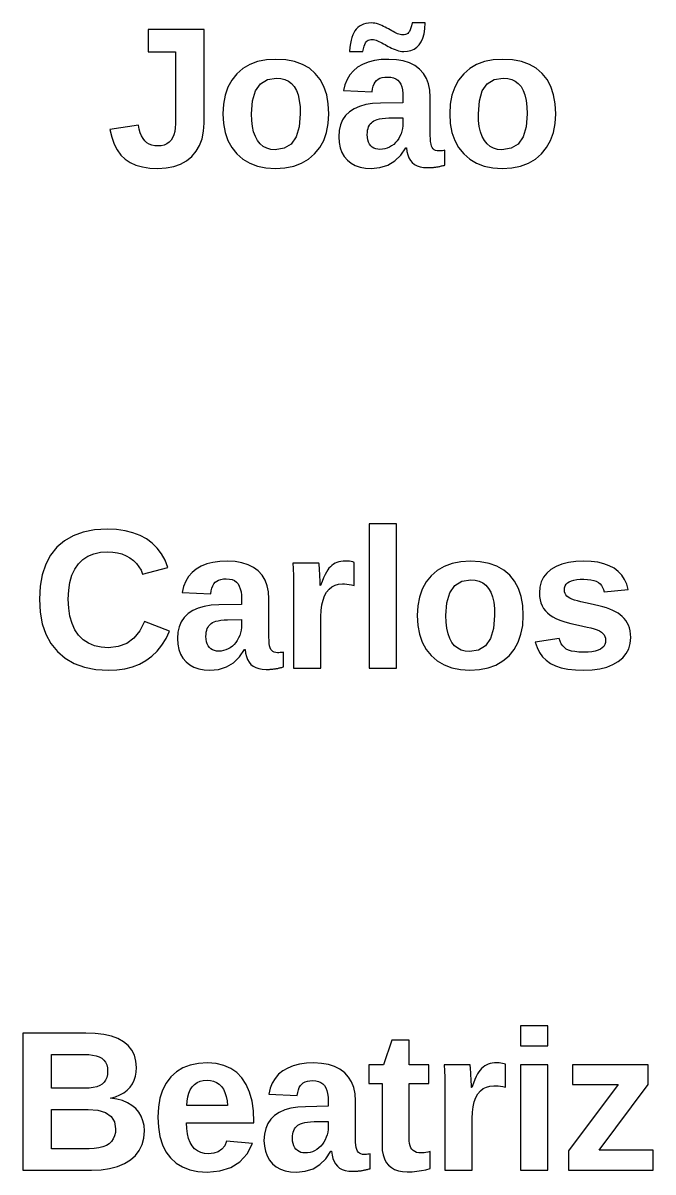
# Model space of a CAD drawing. Header units: metres. Extents: x 18 to 290, y 36 to 187.
# Drawn here: x 99.7 to 134.8, y 122.6 to 186.7 of the extents above; entities that cross this region are included whole.
import ezdxf

# ---------------------------------------------------------------- set-up
doc = ezdxf.new("R2010")
doc.units = ezdxf.units.M

msp = doc.modelspace()

# ---------------------------------------------------------------- linework, layer by layer
for p, q in [((118.663, 186.62), (118.544, 186.569)), ((118.796, 186.656), (118.663, 186.62)), ((118.941, 186.678), (118.796, 186.656)), ((119.099, 186.685), (118.941, 186.678)), ((119.197, 186.681), (119.099, 186.685)), ((119.295, 186.669), (119.197, 186.681)), ((119.392, 186.648), (119.295, 186.669)), ((119.49, 186.619), (119.392, 186.648)), ((119.588, 186.582), (119.49, 186.619)), ((119.685, 186.54), (119.588, 186.582)), ((121.378, 186.685), (121.346, 186.535)), ((122.11, 186.685), (121.378, 186.685)), ((122.084, 186.364), (122.11, 186.685)), ((109.757, 186.322), (106.638, 186.322)), ((106.638, 186.322), (106.638, 185.069)), ((109.757, 181.098), (109.757, 186.322)), ((118.055, 186.015), (118.006, 185.88)), ((118.113, 186.133), (118.055, 186.015)), ((118.18, 186.241), (118.113, 186.133)), ((118.257, 186.338), (118.18, 186.241)), ((118.342, 186.426), (118.257, 186.338)), ((118.438, 186.504), (118.342, 186.426)), ((118.544, 186.569), (118.438, 186.504)), ((119.78, 186.496), (119.685, 186.54)), ((119.875, 186.45), (119.78, 186.496)), ((119.968, 186.402), (119.875, 186.45)), ((120.06, 186.352), (119.968, 186.402)), ((120.15, 186.302), (120.06, 186.352)), ((120.237, 186.254), (120.15, 186.302)), ((120.322, 186.207), (120.237, 186.254)), ((120.405, 186.163), (120.322, 186.207)), ((120.486, 186.121), (120.405, 186.163)), ((120.563, 186.084), (120.486, 186.121)), ((120.637, 186.055), (120.563, 186.084)), ((120.709, 186.034), (120.637, 186.055)), ((120.776, 186.022), (120.709, 186.034)), ((120.841, 186.018), (120.776, 186.022)), ((120.924, 186.023), (120.841, 186.018)), ((120.999, 186.039), (120.924, 186.023)), ((121.067, 186.066), (120.999, 186.039)), ((121.127, 186.103), (121.067, 186.066)), ((121.18, 186.151), (121.127, 186.103)), ((121.227, 186.215), (121.18, 186.151)), ((121.27, 186.3), (121.227, 186.215)), ((121.31, 186.407), (121.27, 186.3)), ((121.346, 186.535), (121.31, 186.407)), ((121.968, 185.837), (122.037, 186.081)), ((122.037, 186.081), (122.084, 186.364)), ((117.9, 185.329), (117.879, 185.096)), ((117.928, 185.537), (117.9, 185.329)), ((117.963, 185.721), (117.928, 185.537)), ((118.006, 185.88), (117.963, 185.721)), ((118.654, 185.251), (118.689, 185.383)), ((118.689, 185.383), (118.728, 185.492)), ((118.728, 185.492), (118.77, 185.577)), ((118.77, 185.577), (118.815, 185.638)), ((118.815, 185.638), (118.866, 185.683)), ((118.866, 185.683), (118.925, 185.718)), ((118.925, 185.718), (118.993, 185.743)), ((118.993, 185.743), (119.069, 185.758)), ((119.069, 185.758), (119.154, 185.763)), ((119.154, 185.763), (119.22, 185.759)), ((119.22, 185.759), (119.29, 185.747)), ((119.29, 185.747), (119.364, 185.726)), ((119.364, 185.726), (119.44, 185.697)), ((119.44, 185.697), (119.52, 185.66)), ((119.52, 185.66), (119.602, 185.618)), ((119.602, 185.618), (119.687, 185.574)), ((119.687, 185.574), (119.773, 185.527)), ((119.773, 185.527), (119.861, 185.479)), ((119.861, 185.479), (119.951, 185.429)), ((119.951, 185.429), (120.043, 185.379)), ((120.043, 185.379), (120.136, 185.331)), ((120.136, 185.331), (120.229, 185.285)), ((121.48, 185.229), (121.633, 185.332)), ((121.633, 185.332), (121.766, 185.465)), ((121.766, 185.465), (121.878, 185.632)), ((121.878, 185.632), (121.968, 185.837)), ((106.638, 185.069), (108.162, 185.069)), ((108.162, 185.069), (108.162, 181.06)), ((113.773, 184.656), (113.236, 184.624)), ((114.321, 184.625), (113.773, 184.656)), ((117.879, 185.096), (118.622, 185.096)), ((118.622, 185.096), (118.654, 185.251)), ((120.07, 184.656), (119.649, 184.639)), ((120.495, 184.634), (120.07, 184.656)), ((120.229, 185.285), (120.324, 185.241)), ((120.324, 185.241), (120.42, 185.199)), ((120.42, 185.199), (120.517, 185.162)), ((120.517, 185.162), (120.613, 185.133)), ((120.613, 185.133), (120.709, 185.112)), ((120.709, 185.112), (120.805, 185.1)), ((120.805, 185.1), (120.901, 185.096)), ((120.901, 185.096), (121.114, 185.111)), ((121.114, 185.111), (121.307, 185.155)), ((121.307, 185.155), (121.48, 185.229)), ((126.436, 184.656), (125.899, 184.624)), ((126.984, 184.625), (126.436, 184.656)), ((111.925, 184.137), (111.587, 183.845)), ((112.312, 184.364), (111.925, 184.137)), ((112.749, 184.527), (112.312, 184.364)), ((113.236, 184.624), (112.749, 184.527)), ((114.815, 184.531), (114.321, 184.625)), ((115.253, 184.374), (114.815, 184.531)), ((115.638, 184.155), (115.253, 184.374)), ((115.968, 183.872), (115.638, 184.155)), ((118.096, 184.021), (117.9, 183.794)), ((118.332, 184.214), (118.096, 184.021)), ((118.605, 184.373), (118.332, 184.214)), ((118.916, 184.497), (118.605, 184.373)), ((119.264, 184.586), (118.916, 184.497)), ((119.649, 184.639), (119.264, 184.586)), ((120.879, 184.569), (120.495, 184.634)), ((121.221, 184.459), (120.879, 184.569)), ((121.524, 184.306), (121.221, 184.459)), ((121.785, 184.108), (121.524, 184.306)), ((122.002, 183.871), (121.785, 184.108)), ((124.587, 184.137), (124.25, 183.845)), ((124.975, 184.364), (124.587, 184.137)), ((125.412, 184.527), (124.975, 184.364)), ((125.899, 184.624), (125.412, 184.527)), ((127.477, 184.531), (126.984, 184.625)), ((127.916, 184.374), (127.477, 184.531)), ((128.301, 184.155), (127.916, 184.374)), ((128.63, 183.872), (128.301, 184.155)), ((111.306, 183.497), (111.087, 183.1)), ((111.587, 183.845), (111.306, 183.497)), ((112.906, 183.291), (113.295, 183.53)), ((113.295, 183.53), (113.795, 183.609)), ((113.795, 183.609), (114.043, 183.59)), ((114.043, 183.59), (114.266, 183.534)), ((114.266, 183.534), (114.465, 183.439)), ((114.465, 183.439), (114.639, 183.307)), ((116.24, 183.531), (115.968, 183.872)), ((116.452, 183.135), (116.24, 183.531)), ((117.744, 183.534), (117.626, 183.241)), ((117.9, 183.794), (117.744, 183.534)), ((119.25, 183.282), (119.311, 183.389)), ((119.311, 183.389), (119.384, 183.476)), ((119.384, 183.476), (119.472, 183.546)), ((119.472, 183.546), (119.579, 183.6)), ((119.579, 183.6), (119.703, 183.638)), ((119.703, 183.638), (119.845, 183.661)), ((119.845, 183.661), (120.005, 183.669)), ((120.005, 183.669), (120.178, 183.658)), ((120.178, 183.658), (120.329, 183.624)), ((120.329, 183.624), (120.46, 183.568)), ((120.46, 183.568), (120.571, 183.49)), ((120.571, 183.49), (120.662, 183.39)), ((120.662, 183.39), (120.734, 183.266)), ((122.17, 183.596), (122.002, 183.871)), ((122.291, 183.285), (122.17, 183.596)), ((123.969, 183.497), (123.75, 183.1)), ((124.25, 183.845), (123.969, 183.497)), ((125.569, 183.291), (125.958, 183.53)), ((125.958, 183.53), (126.458, 183.609)), ((126.458, 183.609), (126.706, 183.59)), ((126.706, 183.59), (126.929, 183.534)), ((126.929, 183.534), (127.128, 183.439)), ((127.128, 183.439), (127.301, 183.307)), ((128.903, 183.531), (128.63, 183.872)), ((129.115, 183.135), (128.903, 183.531)), ((111.087, 183.1), (110.931, 182.654)), ((112.462, 182.335), (112.629, 182.893)), ((112.629, 182.893), (112.906, 183.291)), ((114.639, 183.307), (114.788, 183.137)), ((114.788, 183.137), (114.911, 182.926)), ((114.911, 182.926), (115.007, 182.668)), ((116.604, 182.685), (116.452, 183.135)), ((117.626, 183.241), (117.548, 182.915)), ((117.548, 182.915), (119.137, 182.839)), ((119.137, 182.839), (119.163, 183.007)), ((119.163, 183.007), (119.2, 183.154)), ((119.2, 183.154), (119.25, 183.282)), ((120.734, 183.266), (120.79, 183.119)), ((120.79, 183.119), (120.83, 182.948)), ((120.83, 182.948), (120.855, 182.753)), ((120.855, 182.753), (120.863, 182.535)), ((122.363, 182.937), (122.291, 183.285)), ((122.387, 182.551), (122.363, 182.937)), ((123.75, 183.1), (123.594, 182.654)), ((125.125, 182.335), (125.291, 182.893)), ((125.291, 182.893), (125.569, 183.291)), ((127.301, 183.307), (127.451, 183.137)), ((127.451, 183.137), (127.574, 182.926)), ((127.574, 182.926), (127.669, 182.668)), ((129.266, 182.685), (129.115, 183.135)), ((110.837, 182.16), (110.806, 181.618)), ((110.931, 182.654), (110.837, 182.16)), ((112.406, 181.618), (112.462, 182.335)), ((115.007, 182.668), (115.075, 182.364)), ((115.075, 182.364), (115.116, 182.014)), ((116.694, 182.179), (116.604, 182.685)), ((116.725, 181.618), (116.694, 182.179)), ((118.781, 182.132), (118.437, 182.034)), ((119.169, 182.192), (118.781, 182.132)), ((119.599, 182.215), (119.169, 182.192)), ((120.863, 182.237), (119.599, 182.215)), ((120.863, 182.535), (120.863, 182.237)), ((122.387, 180.414), (122.387, 182.551)), ((123.5, 182.16), (123.469, 181.618)), ((123.594, 182.654), (123.5, 182.16)), ((125.069, 181.618), (125.125, 182.335)), ((127.669, 182.668), (127.738, 182.364)), ((127.738, 182.364), (127.779, 182.014)), ((129.357, 182.179), (129.266, 182.685)), ((129.387, 181.618), (129.357, 182.179)), ((110.806, 181.618), (110.837, 181.074)), ((112.42, 181.244), (112.406, 181.618)), ((115.13, 181.618), (115.074, 180.896)), ((115.116, 182.014), (115.13, 181.618)), ((116.693, 181.072), (116.725, 181.618)), ((117.662, 181.518), (117.496, 181.275)), ((117.876, 181.727), (117.662, 181.518)), ((118.135, 181.899), (117.876, 181.727)), ((118.437, 182.034), (118.135, 181.899)), ((123.469, 181.618), (123.5, 181.074)), ((125.083, 181.244), (125.069, 181.618)), ((127.792, 181.618), (127.736, 180.896)), ((127.779, 182.014), (127.792, 181.618)), ((129.356, 181.072), (129.387, 181.618)), ((106.095, 180.984), (104.506, 180.75)), ((106.141, 180.759), (106.095, 180.984)), ((108.152, 180.832), (108.122, 180.626)), ((108.162, 181.06), (108.152, 180.832)), ((109.73, 180.641), (109.757, 181.098)), ((110.837, 181.074), (110.931, 180.578)), ((112.461, 180.908), (112.42, 181.244)), ((112.528, 180.609), (112.461, 180.908)), ((115.074, 180.896), (114.905, 180.334)), ((116.598, 180.575), (116.693, 181.072)), ((117.377, 180.998), (117.306, 180.685)), ((117.496, 181.275), (117.377, 180.998)), ((118.914, 180.801), (118.946, 180.895)), ((118.946, 180.895), (118.988, 180.978)), ((118.988, 180.978), (119.039, 181.052)), ((119.039, 181.052), (119.098, 181.118)), ((119.098, 181.118), (119.166, 181.176)), ((119.166, 181.176), (119.243, 181.226)), ((119.243, 181.226), (119.327, 181.268)), ((119.327, 181.268), (119.429, 181.303)), ((119.429, 181.303), (119.555, 181.333)), ((119.555, 181.333), (119.705, 181.356)), ((119.705, 181.356), (119.881, 181.373)), ((119.881, 181.373), (120.081, 181.385)), ((120.081, 181.385), (120.863, 181.396)), ((120.856, 180.945), (120.836, 180.796)), ((120.863, 181.098), (120.856, 180.945)), ((120.863, 181.396), (120.863, 181.098)), ((123.5, 181.074), (123.594, 180.578)), ((125.123, 180.908), (125.083, 181.244)), ((125.191, 180.609), (125.123, 180.908)), ((127.736, 180.896), (127.568, 180.334)), ((129.261, 180.575), (129.356, 181.072)), ((104.506, 180.75), (104.607, 180.316)), ((104.607, 180.316), (104.743, 179.932)), ((106.2, 180.56), (106.141, 180.759)), ((106.273, 180.384), (106.2, 180.56)), ((106.359, 180.234), (106.273, 180.384)), ((106.459, 180.107), (106.359, 180.234)), ((108.004, 180.282), (107.915, 180.143)), ((108.073, 180.443), (108.004, 180.282)), ((108.122, 180.626), (108.073, 180.443)), ((109.513, 179.855), (109.648, 180.227)), ((109.648, 180.227), (109.73, 180.641)), ((110.931, 180.578), (111.087, 180.131)), ((112.623, 180.348), (112.528, 180.609)), ((112.745, 180.124), (112.623, 180.348)), ((114.905, 180.334), (114.624, 179.932)), ((116.439, 180.128), (116.598, 180.575)), ((117.306, 180.685), (117.282, 180.338)), ((117.282, 180.338), (117.301, 180.017)), ((118.872, 180.457), (118.876, 180.582)), ((118.879, 180.299), (118.872, 180.457)), ((118.876, 180.582), (118.89, 180.697)), ((118.902, 180.158), (118.879, 180.299)), ((118.89, 180.697), (118.914, 180.801)), ((120.622, 180.236), (120.539, 180.116)), ((120.694, 180.368), (120.622, 180.236)), ((120.755, 180.507), (120.694, 180.368)), ((120.802, 180.65), (120.755, 180.507)), ((120.836, 180.796), (120.802, 180.65)), ((122.391, 180.229), (122.387, 180.414)), ((122.405, 180.068), (122.391, 180.229)), ((123.594, 180.578), (123.75, 180.131)), ((125.286, 180.348), (125.191, 180.609)), ((125.408, 180.124), (125.286, 180.348)), ((127.568, 180.334), (127.287, 179.932)), ((129.102, 180.128), (129.261, 180.575)), ((104.743, 179.932), (104.913, 179.599)), ((104.913, 179.599), (105.117, 179.316)), ((106.573, 180.005), (106.459, 180.107)), ((106.703, 179.925), (106.573, 180.005)), ((106.85, 179.868), (106.703, 179.925)), ((107.012, 179.834), (106.85, 179.868)), ((107.191, 179.823), (107.012, 179.834)), ((107.373, 179.835), (107.191, 179.823)), ((107.536, 179.874), (107.373, 179.835)), ((107.681, 179.938), (107.536, 179.874)), ((107.807, 180.027), (107.681, 179.938)), ((107.915, 180.143), (107.807, 180.027)), ((109.079, 179.237), (109.323, 179.525)), ((109.323, 179.525), (109.513, 179.855)), ((111.087, 180.131), (111.306, 179.733)), ((111.306, 179.733), (111.587, 179.383)), ((112.893, 179.939), (112.745, 180.124)), ((113.065, 179.796), (112.893, 179.939)), ((113.261, 179.693), (113.065, 179.796)), ((113.481, 179.632), (113.261, 179.693)), ((113.725, 179.611), (113.481, 179.632)), ((114.23, 179.691), (113.725, 179.611)), ((114.624, 179.932), (114.23, 179.691)), ((115.933, 179.381), (116.218, 179.73)), ((116.218, 179.73), (116.439, 180.128)), ((117.301, 180.017), (117.358, 179.726)), ((117.358, 179.726), (117.454, 179.465)), ((118.941, 180.033), (118.902, 180.158)), ((118.995, 179.926), (118.941, 180.033)), ((119.064, 179.836), (118.995, 179.926)), ((119.146, 179.763), (119.064, 179.836)), ((119.239, 179.706), (119.146, 179.763)), ((119.341, 179.665), (119.239, 179.706)), ((119.454, 179.641), (119.341, 179.665)), ((119.577, 179.633), (119.454, 179.641)), ((119.718, 179.641), (119.577, 179.633)), ((119.853, 179.664), (119.718, 179.641)), ((119.984, 179.703), (119.853, 179.664)), ((120.11, 179.758), (119.984, 179.703)), ((120.231, 179.828), (120.11, 179.758)), ((120.344, 179.912), (120.231, 179.828)), ((120.447, 180.008), (120.344, 179.912)), ((120.539, 180.116), (120.447, 180.008)), ((120.738, 179.309), (121.02, 179.725)), ((121.02, 179.725), (121.052, 179.725)), ((121.052, 179.725), (121.083, 179.516)), ((122.427, 179.932), (122.405, 180.068)), ((122.458, 179.82), (122.427, 179.932)), ((122.498, 179.733), (122.458, 179.82)), ((122.549, 179.666), (122.498, 179.733)), ((122.611, 179.613), (122.549, 179.666)), ((122.685, 179.576), (122.611, 179.613)), ((122.772, 179.553), (122.685, 179.576)), ((122.87, 179.546), (122.772, 179.553)), ((122.939, 179.547), (122.87, 179.546)), ((123.007, 179.551), (122.939, 179.547)), ((123.074, 179.558), (123.007, 179.551)), ((123.141, 179.567), (123.074, 179.558)), ((123.206, 179.579), (123.141, 179.567)), ((123.206, 178.754), (123.206, 179.579)), ((123.75, 180.131), (123.969, 179.733)), ((123.969, 179.733), (124.25, 179.383)), ((125.556, 179.939), (125.408, 180.124)), ((125.727, 179.796), (125.556, 179.939)), ((125.923, 179.693), (125.727, 179.796)), ((126.143, 179.632), (125.923, 179.693)), ((126.387, 179.611), (126.143, 179.632)), ((126.893, 179.691), (126.387, 179.611)), ((127.287, 179.932), (126.893, 179.691)), ((128.595, 179.381), (128.88, 179.73)), ((128.88, 179.73), (129.102, 180.128)), ((105.117, 179.316), (105.355, 179.085)), ((105.355, 179.085), (105.632, 178.899)), ((105.632, 178.899), (105.953, 178.755)), ((108.45, 178.81), (108.786, 178.997)), ((108.786, 178.997), (109.079, 179.237)), ((111.587, 179.383), (111.923, 179.09)), ((111.923, 179.09), (112.307, 178.862)), ((115.202, 178.861), (115.591, 179.089)), ((115.591, 179.089), (115.933, 179.381)), ((117.454, 179.465), (117.588, 179.234)), ((117.588, 179.234), (117.759, 179.033)), ((117.759, 179.033), (117.965, 178.866)), ((120.017, 178.754), (120.404, 178.985)), ((120.404, 178.985), (120.738, 179.309)), ((121.083, 179.516), (121.131, 179.329)), ((121.131, 179.329), (121.197, 179.163)), ((121.197, 179.163), (121.28, 179.018)), ((121.28, 179.018), (121.381, 178.895)), ((121.381, 178.895), (121.502, 178.793)), ((124.25, 179.383), (124.586, 179.09)), ((124.586, 179.09), (124.969, 178.862)), ((127.864, 178.861), (128.254, 179.089)), ((128.254, 179.089), (128.595, 179.381)), ((105.953, 178.755), (106.318, 178.652)), ((106.318, 178.652), (106.727, 178.59)), ((106.727, 178.59), (107.18, 178.57)), ((107.18, 178.57), (107.647, 178.596)), ((107.647, 178.596), (108.07, 178.676)), ((108.07, 178.676), (108.45, 178.81)), ((112.307, 178.862), (112.737, 178.7)), ((112.737, 178.7), (113.216, 178.602)), ((113.216, 178.602), (113.741, 178.57)), ((113.741, 178.57), (114.276, 178.602)), ((114.276, 178.602), (114.763, 178.699)), ((114.763, 178.699), (115.202, 178.861)), ((117.965, 178.866), (118.201, 178.736)), ((118.201, 178.736), (118.467, 178.644)), ((118.467, 178.644), (118.763, 178.588)), ((118.763, 178.588), (119.089, 178.57)), ((119.089, 178.57), (119.579, 178.616)), ((119.579, 178.616), (120.017, 178.754)), ((121.502, 178.793), (121.648, 178.714)), ((121.648, 178.714), (121.818, 178.658)), ((121.818, 178.658), (122.012, 178.624)), ((122.012, 178.624), (122.23, 178.613)), ((122.23, 178.613), (122.293, 178.613)), ((122.293, 178.613), (122.353, 178.615)), ((122.353, 178.615), (122.41, 178.617)), ((122.41, 178.617), (122.464, 178.62)), ((122.464, 178.62), (122.514, 178.624)), ((122.514, 178.624), (122.563, 178.628)), ((122.563, 178.628), (122.61, 178.633)), ((122.61, 178.633), (122.656, 178.639)), ((122.656, 178.639), (122.701, 178.645)), ((122.701, 178.645), (122.745, 178.651)), ((122.745, 178.651), (122.788, 178.658)), ((122.788, 178.658), (122.832, 178.666)), ((122.832, 178.666), (122.875, 178.674)), ((122.875, 178.674), (122.919, 178.684)), ((122.919, 178.684), (122.962, 178.694)), ((122.962, 178.694), (123.007, 178.705)), ((123.007, 178.705), (123.053, 178.717)), ((123.053, 178.717), (123.102, 178.729)), ((123.102, 178.729), (123.153, 178.741)), ((123.153, 178.741), (123.206, 178.754)), ((124.969, 178.862), (125.4, 178.7)), ((125.4, 178.7), (125.878, 178.602)), ((125.878, 178.602), (126.404, 178.57)), ((126.404, 178.57), (126.939, 178.602)), ((126.939, 178.602), (127.426, 178.699)), ((127.426, 178.699), (127.864, 178.861)), ((103.654, 158.395), (103.021, 158.274)), ((104.357, 158.436), (103.654, 158.395)), ((104.875, 158.414), (104.357, 158.436)), ((105.354, 158.349), (104.875, 158.414)), ((120.508, 158.729), (118.984, 158.729)), ((118.984, 158.729), (118.984, 150.678)), ((120.508, 150.678), (120.508, 158.729)), ((101.965, 157.79), (101.541, 157.427)), ((102.458, 158.072), (101.965, 157.79)), ((103.021, 158.274), (102.458, 158.072)), ((105.792, 158.241), (105.354, 158.349)), ((106.19, 158.09), (105.792, 158.241)), ((106.549, 157.896), (106.19, 158.09)), ((106.867, 157.66), (106.549, 157.896)), ((101.541, 157.427), (101.192, 156.988)), ((103.605, 157.069), (103.977, 157.15)), ((103.977, 157.15), (104.39, 157.177)), ((104.39, 157.177), (104.666, 157.164)), ((104.666, 157.164), (104.928, 157.123)), ((104.928, 157.123), (105.175, 157.055)), ((107.145, 157.383), (106.867, 157.66)), ((107.383, 157.066), (107.145, 157.383)), ((100.92, 156.48), (100.726, 155.901)), ((101.192, 156.988), (100.92, 156.48)), ((102.541, 156.21), (102.743, 156.504)), ((102.743, 156.504), (102.989, 156.747)), ((102.989, 156.747), (103.276, 156.935)), ((103.276, 156.935), (103.605, 157.069)), ((105.175, 157.055), (105.407, 156.96)), ((105.407, 156.96), (105.624, 156.838)), ((105.624, 156.838), (105.819, 156.693)), ((105.819, 156.693), (105.988, 156.529)), ((105.988, 156.529), (106.128, 156.346)), ((107.58, 156.708), (107.383, 157.066)), ((107.737, 156.309), (107.58, 156.708)), ((109.91, 156.497), (109.599, 156.373)), ((110.258, 156.586), (109.91, 156.497)), ((110.643, 156.639), (110.258, 156.586)), ((111.065, 156.656), (110.643, 156.639)), ((111.489, 156.634), (111.065, 156.656)), ((111.873, 156.569), (111.489, 156.634)), ((112.216, 156.459), (111.873, 156.569)), ((112.518, 156.306), (112.216, 156.459)), ((116.172, 156.548), (114.718, 156.548)), ((114.718, 156.548), (114.724, 156.445)), ((114.724, 156.445), (114.73, 156.336)), ((116.179, 156.493), (116.172, 156.548)), ((116.186, 156.406), (116.179, 156.493)), ((116.979, 156.486), (116.892, 156.421)), ((117.072, 156.54), (116.979, 156.486)), ((117.172, 156.584), (117.072, 156.54)), ((117.282, 156.618), (117.172, 156.584)), ((117.402, 156.642), (117.282, 156.618)), ((117.53, 156.657), (117.402, 156.642)), ((117.669, 156.662), (117.53, 156.657)), ((117.782, 156.658), (117.669, 156.662)), ((117.885, 156.649), (117.782, 156.658)), ((117.979, 156.632), (117.885, 156.649)), ((118.065, 156.61), (117.979, 156.632)), ((118.141, 156.58), (118.065, 156.61)), ((118.141, 155.306), (118.141, 156.58)), ((123.6, 156.527), (123.163, 156.364)), ((124.087, 156.624), (123.6, 156.527)), ((124.624, 156.656), (124.087, 156.624)), ((125.172, 156.625), (124.624, 156.656)), ((125.665, 156.531), (125.172, 156.625)), ((126.104, 156.374), (125.665, 156.531)), ((129.728, 156.493), (129.404, 156.361)), ((130.095, 156.587), (129.728, 156.493)), ((130.506, 156.643), (130.095, 156.587)), ((130.959, 156.662), (130.506, 156.643)), ((131.362, 156.645), (130.959, 156.662)), ((131.731, 156.597), (131.362, 156.645)), ((132.068, 156.515), (131.731, 156.597)), ((132.372, 156.401), (132.068, 156.515)), ((100.726, 155.901), (100.609, 155.253)), ((102.271, 155.473), (102.384, 155.866)), ((102.384, 155.866), (102.541, 156.21)), ((106.128, 156.346), (106.241, 156.145)), ((106.241, 156.145), (106.326, 155.924)), ((106.326, 155.924), (107.737, 156.309)), ((109.091, 156.021), (108.895, 155.794)), ((109.326, 156.214), (109.091, 156.021)), ((109.599, 156.373), (109.326, 156.214)), ((112.779, 156.108), (112.518, 156.306)), ((112.996, 155.871), (112.779, 156.108)), ((113.164, 155.596), (112.996, 155.871)), ((114.73, 156.336), (114.736, 156.222)), ((114.736, 156.222), (114.742, 156.102)), ((114.742, 156.102), (114.747, 155.976)), ((114.747, 155.976), (114.752, 155.84)), ((114.752, 155.84), (114.756, 155.692)), ((116.195, 156.287), (116.186, 156.406)), ((116.205, 156.136), (116.195, 156.287)), ((116.215, 155.954), (116.205, 156.136)), ((116.225, 155.769), (116.215, 155.954)), ((116.513, 155.905), (116.434, 155.731)), ((116.588, 156.05), (116.513, 155.905)), ((116.66, 156.165), (116.588, 156.05)), ((116.732, 156.261), (116.66, 156.165)), ((116.809, 156.346), (116.732, 156.261)), ((116.892, 156.421), (116.809, 156.346)), ((122.438, 155.845), (122.157, 155.497)), ((122.775, 156.137), (122.438, 155.845)), ((123.163, 156.364), (122.775, 156.137)), ((126.489, 156.155), (126.104, 156.374)), ((126.818, 155.872), (126.489, 156.155)), ((127.091, 155.531), (126.818, 155.872)), ((128.889, 155.99), (128.708, 155.758)), ((129.123, 156.192), (128.889, 155.99)), ((129.404, 156.361), (129.123, 156.192)), ((132.644, 156.255), (132.372, 156.401)), ((132.879, 156.078), (132.644, 156.255)), ((133.077, 155.871), (132.879, 156.078)), ((133.236, 155.636), (133.077, 155.871)), ((100.609, 155.253), (100.57, 154.535)), ((102.204, 155.029), (102.271, 155.473)), ((108.62, 155.241), (108.542, 154.915)), ((108.738, 155.534), (108.62, 155.241)), ((108.895, 155.794), (108.738, 155.534)), ((110.195, 155.154), (110.244, 155.282)), ((110.244, 155.282), (110.305, 155.389)), ((110.305, 155.389), (110.378, 155.476)), ((110.378, 155.476), (110.467, 155.546)), ((110.467, 155.546), (110.573, 155.6)), ((110.573, 155.6), (110.697, 155.638)), ((110.697, 155.638), (110.839, 155.661)), ((110.839, 155.661), (111, 155.669)), ((111, 155.669), (111.172, 155.658)), ((111.172, 155.658), (111.323, 155.624)), ((111.323, 155.624), (111.455, 155.568)), ((111.455, 155.568), (111.566, 155.49)), ((111.566, 155.49), (111.656, 155.39)), ((111.656, 155.39), (111.728, 155.266)), ((111.728, 155.266), (111.784, 155.119)), ((113.285, 155.285), (113.164, 155.596)), ((113.357, 154.937), (113.285, 155.285)), ((114.756, 155.692), (114.759, 155.531)), ((114.759, 155.531), (114.761, 155.357)), ((114.761, 155.357), (114.761, 155.17)), ((114.761, 155.17), (114.761, 150.678)), ((116.232, 155.61), (116.225, 155.769)), ((116.238, 155.478), (116.232, 155.61)), ((116.241, 155.373), (116.238, 155.478)), ((116.242, 155.295), (116.241, 155.373)), ((116.264, 155.295), (116.242, 155.295)), ((116.351, 155.527), (116.264, 155.295)), ((116.434, 155.731), (116.351, 155.527)), ((116.74, 155.092), (116.897, 155.221)), ((116.897, 155.221), (117.075, 155.313)), ((117.075, 155.313), (117.272, 155.368)), ((117.272, 155.368), (117.49, 155.387)), ((117.49, 155.387), (117.606, 155.384)), ((117.606, 155.384), (117.729, 155.374)), ((117.729, 155.374), (117.86, 155.358)), ((117.86, 155.358), (117.997, 155.335)), ((117.997, 155.335), (118.141, 155.306)), ((122.157, 155.497), (121.938, 155.1)), ((123.479, 154.893), (123.757, 155.291)), ((123.757, 155.291), (124.146, 155.53)), ((124.146, 155.53), (124.646, 155.609)), ((124.646, 155.609), (124.894, 155.59)), ((124.894, 155.59), (125.117, 155.534)), ((125.117, 155.534), (125.316, 155.439)), ((125.316, 155.439), (125.49, 155.307)), ((125.49, 155.307), (125.639, 155.137)), ((127.303, 155.135), (127.091, 155.531)), ((128.5, 155.204), (128.475, 154.882)), ((128.578, 155.496), (128.5, 155.204)), ((128.708, 155.758), (128.578, 155.496)), ((129.874, 155.045), (129.885, 155.168)), ((129.885, 155.168), (129.918, 155.276)), ((129.918, 155.276), (129.972, 155.368)), ((129.972, 155.368), (130.048, 155.446)), ((130.048, 155.446), (130.145, 155.509)), ((130.145, 155.509), (130.265, 155.559)), ((130.265, 155.559), (130.406, 155.597)), ((130.406, 155.597), (130.569, 155.625)), ((130.569, 155.625), (130.753, 155.642)), ((130.753, 155.642), (130.959, 155.647)), ((130.959, 155.647), (131.169, 155.64)), ((131.169, 155.64), (131.354, 155.619)), ((131.354, 155.619), (131.516, 155.584)), ((131.516, 155.584), (131.654, 155.534)), ((131.654, 155.534), (131.768, 155.471)), ((131.768, 155.471), (131.862, 155.393)), ((131.862, 155.393), (131.941, 155.301)), ((131.941, 155.301), (132.005, 155.194)), ((132.005, 155.194), (132.054, 155.073)), ((133.356, 155.371), (133.236, 155.636)), ((133.438, 155.078), (133.356, 155.371)), ((100.57, 154.535), (100.611, 153.818)), ((102.182, 154.535), (102.204, 155.029)), ((102.205, 154.033), (102.182, 154.535)), ((108.542, 154.915), (110.132, 154.839)), ((110.132, 154.839), (110.157, 155.007)), ((110.157, 155.007), (110.195, 155.154)), ((111.784, 155.119), (111.825, 154.948)), ((111.825, 154.948), (111.849, 154.753)), ((111.849, 154.753), (111.857, 154.535)), ((111.857, 154.535), (111.857, 154.237)), ((113.381, 154.551), (113.357, 154.937)), ((113.381, 152.414), (113.381, 154.551)), ((116.4, 154.486), (116.489, 154.723)), ((116.489, 154.723), (116.603, 154.926)), ((116.603, 154.926), (116.74, 155.092)), ((121.782, 154.654), (121.688, 154.16)), ((121.938, 155.1), (121.782, 154.654)), ((123.313, 154.335), (123.479, 154.893)), ((125.639, 155.137), (125.762, 154.926)), ((125.762, 154.926), (125.857, 154.668)), ((125.857, 154.668), (125.926, 154.364)), ((127.454, 154.685), (127.303, 155.135)), ((127.545, 154.179), (127.454, 154.685)), ((128.475, 154.882), (128.484, 154.685)), ((128.484, 154.685), (128.512, 154.5)), ((129.883, 154.947), (129.874, 155.045)), ((129.908, 154.858), (129.883, 154.947)), ((129.949, 154.777), (129.908, 154.858)), ((130.008, 154.705), (129.949, 154.777)), ((130.083, 154.641), (130.008, 154.705)), ((130.178, 154.583), (130.083, 154.641)), ((130.296, 154.53), (130.178, 154.583)), ((130.436, 154.48), (130.296, 154.53)), ((132.054, 155.073), (132.088, 154.937)), ((132.088, 154.937), (133.438, 155.078)), ((102.274, 153.58), (102.205, 154.033)), ((109.129, 153.899), (108.87, 153.727)), ((109.431, 154.034), (109.129, 153.899)), ((109.775, 154.132), (109.431, 154.034)), ((110.163, 154.192), (109.775, 154.132)), ((110.593, 154.215), (110.163, 154.192)), ((111.857, 154.237), (110.593, 154.215)), ((116.286, 153.559), (116.298, 153.903)), ((116.298, 153.903), (116.336, 154.212)), ((116.336, 154.212), (116.4, 154.486)), ((121.688, 154.16), (121.657, 153.618)), ((123.257, 153.618), (123.313, 154.335)), ((125.926, 154.364), (125.967, 154.014)), ((125.967, 154.014), (125.98, 153.618)), ((127.575, 153.618), (127.545, 154.179)), ((128.512, 154.5), (128.559, 154.328)), ((128.559, 154.328), (128.626, 154.169)), ((128.626, 154.169), (128.711, 154.022)), ((128.711, 154.022), (128.814, 153.888)), ((128.814, 153.888), (128.934, 153.763)), ((130.6, 154.435), (130.436, 154.48)), ((130.786, 154.394), (130.6, 154.435)), ((131.055, 154.337), (130.786, 154.394)), ((131.312, 154.28), (131.055, 154.337)), ((131.557, 154.222), (131.312, 154.28)), ((131.789, 154.163), (131.557, 154.222)), ((132.009, 154.104), (131.789, 154.163)), ((132.214, 154.042), (132.009, 154.104)), ((132.403, 153.975), (132.214, 154.042)), ((132.574, 153.904), (132.403, 153.975)), ((132.729, 153.829), (132.574, 153.904)), ((100.611, 153.818), (100.731, 153.167)), ((102.39, 153.178), (102.274, 153.58)), ((106.44, 153.282), (106.179, 152.759)), ((107.834, 152.756), (106.44, 153.282)), ((108.49, 153.275), (108.371, 152.998)), ((108.656, 153.518), (108.49, 153.275)), ((108.87, 153.727), (108.656, 153.518)), ((110.237, 153.226), (110.321, 153.268)), ((110.321, 153.268), (110.423, 153.303)), ((110.423, 153.303), (110.549, 153.333)), ((110.549, 153.333), (110.7, 153.356)), ((110.7, 153.356), (110.875, 153.373)), ((110.875, 153.373), (111.076, 153.385)), ((111.076, 153.385), (111.857, 153.396)), ((111.857, 153.396), (111.857, 153.098)), ((116.286, 150.678), (116.286, 153.559)), ((121.657, 153.618), (121.688, 153.074)), ((123.271, 153.244), (123.257, 153.618)), ((123.311, 152.908), (123.271, 153.244)), ((125.98, 153.618), (125.924, 152.896)), ((127.544, 153.072), (127.575, 153.618)), ((128.934, 153.763), (129.071, 153.649)), ((129.071, 153.649), (129.225, 153.546)), ((129.225, 153.546), (129.397, 153.453)), ((129.397, 153.453), (129.611, 153.364)), ((129.611, 153.364), (129.892, 153.271)), ((129.892, 153.271), (130.24, 153.177)), ((132.866, 153.749), (132.729, 153.829)), ((132.99, 153.661), (132.866, 153.749)), ((133.104, 153.565), (132.99, 153.661)), ((133.207, 153.459), (133.104, 153.565)), ((133.299, 153.344), (133.207, 153.459)), ((133.382, 153.22), (133.299, 153.344)), ((100.731, 153.167), (100.933, 152.583)), ((102.551, 152.825), (102.39, 153.178)), ((102.759, 152.522), (102.551, 152.825)), ((106.179, 152.759), (105.847, 152.351)), ((107.638, 152.336), (107.834, 152.756)), ((108.3, 152.685), (108.276, 152.338)), ((108.371, 152.998), (108.3, 152.685)), ((109.87, 152.582), (109.884, 152.697)), ((109.884, 152.697), (109.908, 152.801)), ((109.908, 152.801), (109.94, 152.895)), ((109.94, 152.895), (109.982, 152.978)), ((109.982, 152.978), (110.033, 153.052)), ((110.033, 153.052), (110.093, 153.118)), ((110.093, 153.118), (110.16, 153.176)), ((110.16, 153.176), (110.237, 153.226)), ((111.796, 152.65), (111.749, 152.507)), ((111.83, 152.796), (111.796, 152.65)), ((111.85, 152.945), (111.83, 152.796)), ((111.857, 153.098), (111.85, 152.945)), ((121.688, 153.074), (121.782, 152.578)), ((123.379, 152.609), (123.311, 152.908)), ((123.474, 152.348), (123.379, 152.609)), ((125.924, 152.896), (125.756, 152.334)), ((127.449, 152.575), (127.544, 153.072)), ((130.24, 153.177), (130.655, 153.079)), ((130.655, 153.079), (131.138, 152.978)), ((131.138, 152.978), (131.351, 152.931)), ((131.351, 152.931), (131.537, 152.879)), ((131.537, 152.879), (131.697, 152.823)), ((131.697, 152.823), (131.831, 152.763)), ((131.831, 152.763), (131.938, 152.699)), ((131.938, 152.699), (132.023, 152.628)), ((132.023, 152.628), (132.089, 152.548)), ((133.451, 153.083), (133.382, 153.22)), ((133.505, 152.932), (133.451, 153.083)), ((133.543, 152.767), (133.505, 152.932)), ((133.566, 152.587), (133.543, 152.767)), ((100.933, 152.583), (101.214, 152.065)), ((101.214, 152.065), (101.577, 151.614)), ((103.011, 152.272), (102.759, 152.522)), ((103.304, 152.078), (103.011, 152.272)), ((103.637, 151.939), (103.304, 152.078)), ((105.445, 152.061), (104.972, 151.886)), ((105.847, 152.351), (105.445, 152.061)), ((107.143, 151.632), (107.407, 151.961)), ((107.407, 151.961), (107.638, 152.336)), ((108.276, 152.338), (108.295, 152.017)), ((108.295, 152.017), (108.353, 151.726)), ((109.866, 152.457), (109.87, 152.582)), ((109.873, 152.299), (109.866, 152.457)), ((109.897, 152.158), (109.873, 152.299)), ((109.935, 152.033), (109.897, 152.158)), ((109.989, 151.926), (109.935, 152.033)), ((111.441, 152.008), (111.338, 151.912)), ((111.534, 152.116), (111.441, 152.008)), ((111.616, 152.236), (111.534, 152.116)), ((111.689, 152.368), (111.616, 152.236)), ((111.749, 152.507), (111.689, 152.368)), ((113.386, 152.229), (113.381, 152.414)), ((113.399, 152.068), (113.386, 152.229)), ((113.421, 151.932), (113.399, 152.068)), ((121.782, 152.578), (121.938, 152.131)), ((121.938, 152.131), (122.157, 151.733)), ((123.596, 152.124), (123.474, 152.348)), ((123.744, 151.939), (123.596, 152.124)), ((125.756, 152.334), (125.475, 151.932)), ((127.068, 151.73), (127.29, 152.128)), ((127.29, 152.128), (127.449, 152.575)), ((129.581, 152.343), (128.241, 152.143)), ((128.241, 152.143), (128.343, 151.836)), ((129.633, 152.186), (129.581, 152.343)), ((129.699, 152.048), (129.633, 152.186)), ((129.778, 151.93), (129.699, 152.048)), ((132.128, 152.003), (132.069, 151.901)), ((132.089, 152.548), (132.137, 152.458)), ((132.163, 152.12), (132.128, 152.003)), ((132.137, 152.458), (132.165, 152.359)), ((132.174, 152.251), (132.163, 152.12)), ((132.165, 152.359), (132.174, 152.251)), ((133.463, 151.77), (133.546, 152.066)), ((133.546, 152.066), (133.574, 152.392)), ((133.574, 152.392), (133.566, 152.587)), ((101.577, 151.614), (102.013, 151.238)), ((104.012, 151.856), (103.637, 151.939)), ((104.428, 151.828), (104.012, 151.856)), ((104.972, 151.886), (104.428, 151.828)), ((106.513, 151.109), (106.845, 151.348)), ((106.845, 151.348), (107.143, 151.632)), ((108.353, 151.726), (108.448, 151.465)), ((108.448, 151.465), (108.582, 151.234)), ((110.058, 151.836), (109.989, 151.926)), ((110.14, 151.763), (110.058, 151.836)), ((110.233, 151.706), (110.14, 151.763)), ((110.335, 151.665), (110.233, 151.706)), ((110.448, 151.641), (110.335, 151.665)), ((110.571, 151.633), (110.448, 151.641)), ((110.712, 151.641), (110.571, 151.633)), ((110.847, 151.664), (110.712, 151.641)), ((110.978, 151.703), (110.847, 151.664)), ((111.104, 151.758), (110.978, 151.703)), ((111.225, 151.828), (111.104, 151.758)), ((111.338, 151.912), (111.225, 151.828)), ((111.732, 151.309), (112.014, 151.725)), ((112.014, 151.725), (112.047, 151.725)), ((112.047, 151.725), (112.077, 151.516)), ((112.077, 151.516), (112.125, 151.329)), ((112.125, 151.329), (112.191, 151.163)), ((113.452, 151.82), (113.421, 151.932)), ((113.492, 151.733), (113.452, 151.82)), ((113.543, 151.666), (113.492, 151.733)), ((113.605, 151.613), (113.543, 151.666)), ((113.68, 151.576), (113.605, 151.613)), ((113.766, 151.553), (113.68, 151.576)), ((113.864, 151.546), (113.766, 151.553)), ((113.933, 151.547), (113.864, 151.546)), ((114.001, 151.551), (113.933, 151.547)), ((114.068, 151.558), (114.001, 151.551)), ((114.135, 151.567), (114.068, 151.558)), ((114.2, 151.579), (114.135, 151.567)), ((114.2, 150.754), (114.2, 151.579)), ((122.157, 151.733), (122.438, 151.383)), ((122.438, 151.383), (122.774, 151.09)), ((123.915, 151.796), (123.744, 151.939)), ((124.111, 151.693), (123.915, 151.796)), ((124.331, 151.632), (124.111, 151.693)), ((124.575, 151.611), (124.331, 151.632)), ((125.081, 151.691), (124.575, 151.611)), ((125.475, 151.932), (125.081, 151.691)), ((126.442, 151.089), (126.783, 151.381)), ((126.783, 151.381), (127.068, 151.73)), ((128.343, 151.836), (128.48, 151.564)), ((128.48, 151.564), (128.65, 151.326)), ((128.65, 151.326), (128.856, 151.122)), ((129.869, 151.831), (129.778, 151.93)), ((129.975, 151.752), (129.869, 151.831)), ((130.103, 151.69), (129.975, 151.752)), ((130.264, 151.641), (130.103, 151.69)), ((130.459, 151.606), (130.264, 151.641)), ((130.687, 151.585), (130.459, 151.606)), ((130.948, 151.579), (130.687, 151.585)), ((131.191, 151.585), (130.948, 151.579)), ((131.405, 151.605), (131.191, 151.585)), ((131.592, 151.637), (131.405, 151.605)), ((131.75, 151.683), (131.592, 151.637)), ((131.882, 151.741), (131.75, 151.683)), ((131.987, 151.814), (131.882, 151.741)), ((132.069, 151.901), (131.987, 151.814)), ((133.128, 151.264), (133.323, 151.502)), ((133.323, 151.502), (133.463, 151.77)), ((102.013, 151.238), (102.516, 150.945)), ((102.516, 150.945), (103.086, 150.737)), ((103.086, 150.737), (103.723, 150.611)), ((105.345, 150.656), (105.762, 150.764)), ((105.762, 150.764), (106.151, 150.915)), ((106.151, 150.915), (106.513, 151.109)), ((108.582, 151.234), (108.754, 151.033)), ((108.754, 151.033), (108.96, 150.866)), ((108.96, 150.866), (109.195, 150.736)), ((109.195, 150.736), (109.461, 150.644)), ((110.573, 150.616), (111.012, 150.754)), ((111.012, 150.754), (111.398, 150.985)), ((111.398, 150.985), (111.732, 151.309)), ((112.191, 151.163), (112.274, 151.018)), ((112.274, 151.018), (112.375, 150.895)), ((112.375, 150.895), (112.496, 150.793)), ((112.496, 150.793), (112.642, 150.714)), ((112.642, 150.714), (112.812, 150.658)), ((113.826, 150.666), (113.869, 150.674)), ((113.869, 150.674), (113.913, 150.684)), ((113.913, 150.684), (113.956, 150.694)), ((113.956, 150.694), (114.001, 150.705)), ((114.001, 150.705), (114.047, 150.717)), ((114.047, 150.717), (114.096, 150.729)), ((114.096, 150.729), (114.147, 150.741)), ((114.147, 150.741), (114.2, 150.754)), ((114.761, 150.678), (116.286, 150.678)), ((118.984, 150.678), (120.508, 150.678)), ((122.774, 151.09), (123.157, 150.862)), ((123.157, 150.862), (123.588, 150.7)), ((123.588, 150.7), (124.066, 150.602)), ((125.127, 150.602), (125.614, 150.699)), ((125.614, 150.699), (126.052, 150.861)), ((126.052, 150.861), (126.442, 151.089)), ((128.856, 151.122), (129.096, 150.952)), ((129.096, 150.952), (129.376, 150.814)), ((129.376, 150.814), (129.701, 150.707)), ((129.701, 150.707), (130.071, 150.631)), ((131.848, 150.647), (132.234, 150.744)), ((132.234, 150.744), (132.577, 150.88)), ((132.577, 150.88), (132.877, 151.055)), ((132.877, 151.055), (133.128, 151.264)), ((103.723, 150.611), (104.428, 150.57)), ((104.428, 150.57), (104.9, 150.591)), ((104.9, 150.591), (105.345, 150.656)), ((109.461, 150.644), (109.757, 150.588)), ((109.757, 150.588), (110.083, 150.57)), ((110.083, 150.57), (110.573, 150.616)), ((112.812, 150.658), (113.006, 150.624)), ((113.006, 150.624), (113.224, 150.613)), ((113.224, 150.613), (113.287, 150.613)), ((113.287, 150.613), (113.348, 150.615)), ((113.348, 150.615), (113.404, 150.617)), ((113.404, 150.617), (113.458, 150.62)), ((113.458, 150.62), (113.509, 150.624)), ((113.509, 150.624), (113.557, 150.628)), ((113.557, 150.628), (113.604, 150.633)), ((113.604, 150.633), (113.65, 150.639)), ((113.65, 150.639), (113.695, 150.645)), ((113.695, 150.645), (113.739, 150.651)), ((113.739, 150.651), (113.783, 150.658)), ((113.783, 150.658), (113.826, 150.666)), ((124.066, 150.602), (124.592, 150.57)), ((124.592, 150.57), (125.127, 150.602)), ((130.071, 150.631), (130.487, 150.585)), ((130.487, 150.585), (130.948, 150.57)), ((130.948, 150.57), (131.42, 150.589)), ((131.42, 150.589), (131.848, 150.647)), ((103.152, 130.322), (99.6525, 130.322)), ((99.6525, 130.322), (99.6525, 122.678)), ((103.684, 130.302), (103.152, 130.322)), ((104.162, 130.244), (103.684, 130.302)), ((104.586, 130.147), (104.162, 130.244)), ((128.951, 130.729), (127.426, 130.729)), ((127.426, 130.729), (127.426, 129.606)), ((128.951, 129.606), (128.951, 130.729)), ((104.955, 130.011), (104.586, 130.147)), ((105.27, 129.836), (104.955, 130.011)), ((105.529, 129.623), (105.27, 129.836)), ((105.73, 129.374), (105.529, 129.623)), ((120.247, 129.926), (119.769, 128.548)), ((121.202, 129.926), (120.247, 129.926)), ((121.202, 128.548), (121.202, 129.926)), ((127.426, 129.606), (128.951, 129.606)), ((101.253, 127.24), (101.253, 129.134)), ((101.253, 129.134), (103.076, 129.134)), ((103.076, 129.134), (103.321, 129.125)), ((103.321, 129.125), (103.541, 129.099)), ((103.541, 129.099), (103.736, 129.056)), ((103.736, 129.056), (103.906, 128.995)), ((103.906, 128.995), (104.049, 128.917)), ((104.049, 128.917), (104.168, 128.818)), ((105.874, 129.087), (105.73, 129.374)), ((105.96, 128.763), (105.874, 129.087)), ((104.168, 128.818), (104.26, 128.695)), ((104.26, 128.695), (104.325, 128.549)), ((104.325, 128.549), (104.365, 128.379)), ((104.365, 128.379), (104.378, 128.184)), ((105.989, 128.401), (105.96, 128.763)), ((105.975, 128.149), (105.989, 128.401)), ((108.574, 128.375), (108.214, 128.156)), ((108.983, 128.531), (108.574, 128.375)), ((109.441, 128.625), (108.983, 128.531)), ((109.946, 128.656), (109.441, 128.625)), ((110.428, 128.623), (109.946, 128.656)), ((110.862, 128.522), (110.428, 128.623)), ((111.248, 128.355), (110.862, 128.522)), ((111.587, 128.12), (111.248, 128.355)), ((114.429, 128.373), (114.155, 128.214)), ((114.739, 128.497), (114.429, 128.373)), ((115.087, 128.586), (114.739, 128.497)), ((115.472, 128.639), (115.087, 128.586)), ((115.894, 128.656), (115.472, 128.639)), ((116.318, 128.634), (115.894, 128.656)), ((116.702, 128.569), (116.318, 128.634)), ((117.045, 128.459), (116.702, 128.569)), ((117.347, 128.306), (117.045, 128.459)), ((117.608, 128.108), (117.347, 128.306)), ((119.769, 128.548), (118.95, 128.548)), ((118.95, 128.548), (118.95, 127.517)), ((122.314, 128.548), (121.202, 128.548)), ((122.314, 127.517), (122.314, 128.548)), ((124.614, 128.548), (123.16, 128.548)), ((123.16, 128.548), (123.167, 128.445)), ((123.167, 128.445), (123.173, 128.336)), ((123.173, 128.336), (123.179, 128.222)), ((124.621, 128.493), (124.614, 128.548)), ((124.629, 128.406), (124.621, 128.493)), ((124.638, 128.287), (124.629, 128.406)), ((124.647, 128.136), (124.638, 128.287)), ((125.175, 128.261), (125.102, 128.165)), ((125.252, 128.346), (125.175, 128.261)), ((125.334, 128.421), (125.252, 128.346)), ((125.422, 128.486), (125.334, 128.421)), ((125.515, 128.54), (125.422, 128.486)), ((125.615, 128.584), (125.515, 128.54)), ((125.725, 128.618), (125.615, 128.584)), ((125.844, 128.642), (125.725, 128.618)), ((125.973, 128.657), (125.844, 128.642)), ((126.112, 128.662), (125.973, 128.657)), ((126.224, 128.658), (126.112, 128.662)), ((126.328, 128.649), (126.224, 128.658)), ((126.422, 128.632), (126.328, 128.649)), ((126.507, 128.61), (126.422, 128.632)), ((126.583, 128.58), (126.507, 128.61)), ((126.583, 127.306), (126.583, 128.58)), ((128.951, 128.548), (127.426, 128.548)), ((127.426, 128.548), (127.426, 122.678)), ((128.951, 122.678), (128.951, 128.548)), ((134.553, 128.548), (130.333, 128.548)), ((130.333, 128.548), (130.333, 127.447)), ((134.553, 127.457), (134.553, 128.548)), ((104.267, 127.703), (104.182, 127.58)), ((104.329, 127.845), (104.267, 127.703)), ((104.365, 128.005), (104.329, 127.845)), ((104.378, 128.184), (104.365, 128.005)), ((105.758, 127.49), (105.859, 127.693)), ((105.859, 127.693), (105.931, 127.913)), ((105.931, 127.913), (105.975, 128.149)), ((107.901, 127.875), (107.641, 127.536)), ((108.214, 128.156), (107.901, 127.875)), ((109.369, 127.561), (109.534, 127.636)), ((109.534, 127.636), (109.719, 127.681)), ((109.719, 127.681), (109.924, 127.696)), ((109.924, 127.696), (110.118, 127.682)), ((110.118, 127.682), (110.295, 127.639)), ((110.295, 127.639), (110.456, 127.568)), ((111.877, 127.818), (111.587, 128.12)), ((112.118, 127.452), (111.877, 127.818)), ((113.724, 127.794), (113.567, 127.534)), ((113.92, 128.021), (113.724, 127.794)), ((114.155, 128.214), (113.92, 128.021)), ((115.296, 127.546), (115.402, 127.6)), ((115.402, 127.6), (115.526, 127.638)), ((115.526, 127.638), (115.669, 127.661)), ((115.669, 127.661), (115.829, 127.669)), ((115.829, 127.669), (116.001, 127.658)), ((116.001, 127.658), (116.153, 127.624)), ((116.153, 127.624), (116.284, 127.568)), ((117.825, 127.871), (117.608, 128.108)), ((117.994, 127.596), (117.825, 127.871)), ((118.114, 127.285), (117.994, 127.596)), ((123.179, 128.222), (123.185, 128.102)), ((123.185, 128.102), (123.19, 127.976)), ((123.19, 127.976), (123.195, 127.84)), ((123.195, 127.84), (123.199, 127.692)), ((123.199, 127.692), (123.202, 127.531)), ((124.658, 127.954), (124.647, 128.136)), ((124.667, 127.769), (124.658, 127.954)), ((124.675, 127.61), (124.667, 127.769)), ((124.68, 127.478), (124.675, 127.61)), ((124.877, 127.731), (124.793, 127.527)), ((124.956, 127.905), (124.877, 127.731)), ((125.031, 128.05), (124.956, 127.905)), ((125.102, 128.165), (125.031, 128.05)), ((103.087, 127.24), (101.253, 127.24)), ((103.343, 127.25), (103.087, 127.24)), ((103.57, 127.278), (103.343, 127.25)), ((103.767, 127.325), (103.57, 127.278)), ((103.934, 127.391), (103.767, 127.325)), ((104.071, 127.476), (103.934, 127.391)), ((104.182, 127.58), (104.071, 127.476)), ((105.06, 126.87), (105.279, 126.991)), ((105.279, 126.991), (105.469, 127.135)), ((105.469, 127.135), (105.628, 127.303)), ((105.628, 127.303), (105.758, 127.49)), ((107.439, 127.143), (107.295, 126.696)), ((107.641, 127.536), (107.439, 127.143)), ((108.847, 126.765), (108.909, 126.975)), ((108.909, 126.975), (108.992, 127.16)), ((108.992, 127.16), (109.097, 127.322)), ((109.097, 127.322), (109.223, 127.457)), ((109.223, 127.457), (109.369, 127.561)), ((110.456, 127.568), (110.6, 127.469)), ((110.6, 127.469), (110.727, 127.341)), ((110.727, 127.341), (110.836, 127.184)), ((110.836, 127.184), (110.925, 127)), ((110.925, 127), (110.994, 126.786)), ((112.305, 127.023), (112.118, 127.452)), ((112.438, 126.532), (112.305, 127.023)), ((113.45, 127.241), (113.371, 126.915)), ((113.567, 127.534), (113.45, 127.241)), ((114.961, 126.839), (114.986, 127.007)), ((114.986, 127.007), (115.024, 127.154)), ((115.024, 127.154), (115.073, 127.282)), ((115.073, 127.282), (115.134, 127.389)), ((115.134, 127.389), (115.208, 127.476)), ((115.208, 127.476), (115.296, 127.546)), ((116.284, 127.568), (116.395, 127.49)), ((116.395, 127.49), (116.485, 127.39)), ((116.485, 127.39), (116.558, 127.266)), ((116.558, 127.266), (116.614, 127.119)), ((116.614, 127.119), (116.654, 126.948)), ((116.654, 126.948), (116.678, 126.753)), ((118.186, 126.937), (118.114, 127.285)), ((118.95, 127.517), (119.693, 127.517)), ((119.693, 127.517), (119.693, 124.056)), ((121.202, 124.468), (121.202, 127.517)), ((121.202, 127.517), (122.314, 127.517)), ((123.202, 127.531), (123.203, 127.357)), ((123.203, 127.357), (123.204, 127.17)), ((123.204, 127.17), (123.204, 122.678)), ((124.684, 127.373), (124.68, 127.478)), ((124.685, 127.295), (124.684, 127.373)), ((124.706, 127.295), (124.685, 127.295)), ((124.793, 127.527), (124.706, 127.295)), ((125.046, 126.926), (125.183, 127.092)), ((125.183, 127.092), (125.34, 127.221)), ((125.34, 127.221), (125.517, 127.313)), ((125.517, 127.313), (125.715, 127.368)), ((125.715, 127.368), (125.932, 127.387)), ((125.932, 127.387), (126.049, 127.384)), ((126.049, 127.384), (126.172, 127.374)), ((126.172, 127.374), (126.302, 127.358)), ((126.302, 127.358), (126.439, 127.335)), ((126.439, 127.335), (126.583, 127.306)), ((132.871, 127.447), (130.11, 123.758)), ((130.333, 127.447), (132.871, 127.447)), ((131.808, 123.79), (134.553, 127.457)), ((104.53, 126.698), (104.81, 126.772)), ((104.883, 126.64), (104.53, 126.698)), ((104.81, 126.772), (105.06, 126.87)), ((105.201, 126.553), (104.883, 126.64)), ((105.484, 126.436), (105.201, 126.553)), ((105.731, 126.29), (105.484, 126.436)), ((107.295, 126.696), (107.208, 126.195)), ((108.791, 126.275), (108.808, 126.532)), ((108.808, 126.532), (108.847, 126.765)), ((110.994, 126.786), (111.042, 126.545)), ((111.042, 126.545), (111.069, 126.275)), ((112.518, 125.979), (112.438, 126.532)), ((113.371, 126.915), (114.961, 126.839)), ((116.678, 126.753), (116.686, 126.535)), ((116.686, 126.535), (116.686, 126.237)), ((118.21, 126.551), (118.186, 126.937)), ((118.21, 124.414), (118.21, 126.551)), ((124.779, 126.212), (124.842, 126.486)), ((124.842, 126.486), (124.931, 126.723)), ((124.931, 126.723), (125.046, 126.926)), ((101.253, 123.866), (101.253, 126.058)), ((101.253, 126.058), (103.282, 126.058)), ((103.282, 126.058), (103.837, 126.015)), ((103.837, 126.015), (104.268, 125.886)), ((104.268, 125.886), (104.576, 125.671)), ((104.576, 125.671), (104.761, 125.37)), ((105.943, 126.115), (105.731, 126.29)), ((106.118, 125.913), (105.943, 126.115)), ((106.254, 125.686), (106.118, 125.913)), ((106.351, 125.435), (106.254, 125.686)), ((107.208, 126.195), (107.179, 125.64)), ((111.069, 126.275), (108.791, 126.275)), ((112.545, 125.363), (112.518, 125.979)), ((113.699, 125.727), (113.486, 125.518)), ((113.958, 125.899), (113.699, 125.727)), ((114.26, 126.034), (113.958, 125.899)), ((114.605, 126.132), (114.26, 126.034)), ((114.992, 126.192), (114.605, 126.132)), ((115.422, 126.215), (114.992, 126.192)), ((116.686, 126.237), (115.422, 126.215)), ((124.728, 125.559), (124.741, 125.903)), ((124.741, 125.903), (124.779, 126.212)), ((104.761, 125.37), (104.823, 124.984)), ((106.409, 125.159), (106.351, 125.435)), ((106.428, 124.859), (106.409, 125.159)), ((107.179, 125.64), (107.208, 125.068)), ((107.208, 125.068), (107.293, 124.553)), ((108.792, 124.994), (108.78, 125.32)), ((108.78, 125.32), (112.545, 125.32)), ((112.545, 125.32), (112.545, 125.363)), ((113.319, 125.275), (113.201, 124.998)), ((113.486, 125.518), (113.319, 125.275)), ((114.812, 124.978), (114.863, 125.052)), ((114.863, 125.052), (114.922, 125.118)), ((114.922, 125.118), (114.99, 125.176)), ((114.99, 125.176), (115.066, 125.226)), ((115.066, 125.226), (115.151, 125.268)), ((115.151, 125.268), (115.252, 125.303)), ((115.252, 125.303), (115.378, 125.333)), ((115.378, 125.333), (115.529, 125.356)), ((115.529, 125.356), (115.704, 125.373)), ((115.704, 125.373), (115.905, 125.385)), ((115.905, 125.385), (116.686, 125.396)), ((116.686, 125.098), (116.679, 124.945)), ((116.686, 125.396), (116.686, 125.098)), ((124.728, 122.678), (124.728, 125.559)), ((104.695, 124.414), (104.595, 124.268)), ((104.766, 124.581), (104.695, 124.414)), ((104.808, 124.771), (104.766, 124.581)), ((104.823, 124.984), (104.808, 124.771)), ((106.303, 124.101), (106.397, 124.461)), ((106.397, 124.461), (106.428, 124.859)), ((107.293, 124.553), (107.435, 124.096)), ((108.831, 124.702), (108.792, 124.994)), ((108.894, 124.443), (108.831, 124.702)), ((108.983, 124.218), (108.894, 124.443)), ((113.129, 124.685), (113.105, 124.338)), ((113.201, 124.998), (113.129, 124.685)), ((114.695, 124.457), (114.7, 124.582)), ((114.703, 124.299), (114.695, 124.457)), ((114.7, 124.582), (114.714, 124.697)), ((114.714, 124.697), (114.737, 124.801)), ((114.737, 124.801), (114.77, 124.895)), ((114.77, 124.895), (114.812, 124.978)), ((116.578, 124.507), (116.518, 124.368)), ((116.625, 124.65), (116.578, 124.507)), ((116.659, 124.796), (116.625, 124.65)), ((116.679, 124.945), (116.659, 124.796)), ((118.215, 124.229), (118.21, 124.414)), ((121.208, 124.306), (121.202, 124.468)), ((103.342, 123.866), (101.253, 123.866)), ((103.633, 123.877), (103.342, 123.866)), ((103.891, 123.911), (103.633, 123.877)), ((104.117, 123.967), (103.891, 123.911)), ((104.309, 124.045), (104.117, 123.967)), ((104.467, 124.145), (104.309, 124.045)), ((104.595, 124.268), (104.467, 124.145)), ((105.928, 123.494), (106.147, 123.779)), ((106.147, 123.779), (106.303, 124.101)), ((107.435, 124.096), (107.634, 123.696)), ((109.097, 124.026), (108.983, 124.218)), ((109.235, 123.869), (109.097, 124.026)), ((109.394, 123.747), (109.235, 123.869)), ((109.575, 123.659), (109.394, 123.747)), ((110.756, 123.841), (110.552, 123.701)), ((110.912, 124.037), (110.756, 123.841)), ((111.02, 124.289), (110.912, 124.037)), ((112.458, 124.164), (111.02, 124.289)), ((112.157, 123.59), (112.458, 124.164)), ((113.105, 124.338), (113.125, 124.017)), ((113.125, 124.017), (113.182, 123.726)), ((114.726, 124.158), (114.703, 124.299)), ((114.764, 124.033), (114.726, 124.158)), ((114.818, 123.926), (114.764, 124.033)), ((114.888, 123.836), (114.818, 123.926)), ((114.97, 123.763), (114.888, 123.836)), ((115.062, 123.706), (114.97, 123.763)), ((115.933, 123.758), (115.807, 123.703)), ((116.054, 123.828), (115.933, 123.758)), ((116.167, 123.912), (116.054, 123.828)), ((116.27, 124.008), (116.167, 123.912)), ((116.363, 124.116), (116.27, 124.008)), ((116.445, 124.236), (116.363, 124.116)), ((116.518, 124.368), (116.445, 124.236)), ((118.228, 124.068), (118.215, 124.229)), ((118.25, 123.932), (118.228, 124.068)), ((118.282, 123.82), (118.25, 123.932)), ((118.322, 123.733), (118.282, 123.82)), ((119.693, 124.056), (119.708, 123.774)), ((119.708, 123.774), (119.752, 123.522)), ((121.228, 124.161), (121.208, 124.306)), ((121.26, 124.035), (121.228, 124.161)), ((121.306, 123.927), (121.26, 124.035)), ((121.364, 123.836), (121.306, 123.927)), ((121.437, 123.763), (121.364, 123.836)), ((121.523, 123.706), (121.437, 123.763)), ((130.11, 123.758), (130.11, 122.678)), ((134.819, 123.79), (131.808, 123.79)), ((134.819, 122.678), (134.819, 123.79)), ((105.31, 123.043), (105.647, 123.248)), ((105.647, 123.248), (105.928, 123.494)), ((107.634, 123.696), (107.89, 123.353)), ((107.89, 123.353), (108.199, 123.071)), ((109.777, 123.607), (109.575, 123.659)), ((110, 123.589), (109.777, 123.607)), ((110.3, 123.617), (110, 123.589)), ((110.552, 123.701), (110.3, 123.617)), ((111.246, 122.825), (111.753, 123.144)), ((111.753, 123.144), (112.157, 123.59)), ((113.182, 123.726), (113.277, 123.465)), ((113.277, 123.465), (113.411, 123.234)), ((113.411, 123.234), (113.583, 123.033)), ((115.165, 123.665), (115.062, 123.706)), ((115.277, 123.641), (115.165, 123.665)), ((115.4, 123.633), (115.277, 123.641)), ((115.541, 123.641), (115.4, 123.633)), ((115.677, 123.664), (115.541, 123.641)), ((115.807, 123.703), (115.677, 123.664)), ((116.227, 122.985), (116.561, 123.309)), ((116.561, 123.309), (116.843, 123.725)), ((116.843, 123.725), (116.876, 123.725)), ((116.876, 123.725), (116.906, 123.516)), ((116.906, 123.516), (116.954, 123.329)), ((116.954, 123.329), (117.02, 123.163)), ((117.02, 123.163), (117.103, 123.018)), ((118.372, 123.666), (118.322, 123.733)), ((118.434, 123.613), (118.372, 123.666)), ((118.509, 123.576), (118.434, 123.613)), ((118.595, 123.553), (118.509, 123.576)), ((118.693, 123.546), (118.595, 123.553)), ((118.762, 123.547), (118.693, 123.546)), ((118.83, 123.551), (118.762, 123.547)), ((118.898, 123.558), (118.83, 123.551)), ((118.964, 123.567), (118.898, 123.558)), ((119.03, 123.579), (118.964, 123.567)), ((119.03, 122.754), (119.03, 123.579)), ((119.752, 123.522), (119.824, 123.3)), ((119.824, 123.3), (119.926, 123.108)), ((119.926, 123.108), (120.057, 122.946)), ((121.624, 123.665), (121.523, 123.706)), ((121.739, 123.641), (121.624, 123.665)), ((121.869, 123.633), (121.739, 123.641)), ((121.947, 123.636), (121.869, 123.633)), ((122.036, 123.645), (121.947, 123.636)), ((122.138, 123.66), (122.036, 123.645)), ((122.253, 123.681), (122.138, 123.66)), ((122.379, 123.709), (122.253, 123.681)), ((122.379, 122.765), (122.379, 123.709)), ((99.6525, 122.678), (103.477, 122.678)), ((103.477, 122.678), (104.008, 122.701)), ((104.008, 122.701), (104.491, 122.769)), ((104.491, 122.769), (104.925, 122.883)), ((104.925, 122.883), (105.31, 123.043)), ((108.199, 123.071), (108.557, 122.852)), ((108.557, 122.852), (108.964, 122.695)), ((108.964, 122.695), (109.419, 122.601)), ((109.419, 122.601), (109.924, 122.57)), ((109.924, 122.57), (110.637, 122.633)), ((110.637, 122.633), (111.246, 122.825)), ((113.583, 123.033), (113.789, 122.866)), ((113.789, 122.866), (114.025, 122.736)), ((114.025, 122.736), (114.29, 122.644)), ((114.29, 122.644), (114.586, 122.588)), ((114.586, 122.588), (114.912, 122.57)), ((114.912, 122.57), (115.402, 122.616)), ((115.402, 122.616), (115.841, 122.754)), ((115.841, 122.754), (116.227, 122.985)), ((117.103, 123.018), (117.204, 122.895)), ((117.204, 122.895), (117.326, 122.793)), ((117.326, 122.793), (117.471, 122.714)), ((117.471, 122.714), (117.641, 122.658)), ((117.641, 122.658), (117.835, 122.624)), ((117.835, 122.624), (118.053, 122.613)), ((118.053, 122.613), (118.117, 122.613)), ((118.117, 122.613), (118.177, 122.615)), ((118.177, 122.615), (118.234, 122.617)), ((118.234, 122.617), (118.287, 122.62)), ((118.287, 122.62), (118.338, 122.624)), ((118.338, 122.624), (118.386, 122.628)), ((118.386, 122.628), (118.433, 122.633)), ((118.433, 122.633), (118.479, 122.639)), ((118.479, 122.639), (118.524, 122.645)), ((118.524, 122.645), (118.568, 122.651)), ((118.568, 122.651), (118.612, 122.658)), ((118.612, 122.658), (118.655, 122.666)), ((118.655, 122.666), (118.699, 122.674)), ((118.699, 122.674), (118.742, 122.684)), ((118.742, 122.684), (118.785, 122.694)), ((118.785, 122.694), (118.83, 122.705)), ((118.83, 122.705), (118.877, 122.717)), ((118.877, 122.717), (118.925, 122.729)), ((118.925, 122.729), (118.976, 122.741)), ((118.976, 122.741), (119.03, 122.754)), ((120.057, 122.946), (120.215, 122.815)), ((120.215, 122.815), (120.397, 122.712)), ((120.397, 122.712), (120.604, 122.639)), ((120.604, 122.639), (120.836, 122.595)), ((120.836, 122.595), (121.093, 122.58)), ((121.093, 122.58), (121.375, 122.588)), ((121.375, 122.588), (121.645, 122.61)), ((121.645, 122.61), (121.902, 122.647)), ((121.902, 122.647), (122.147, 122.698)), ((122.147, 122.698), (122.379, 122.765)), ((123.204, 122.678), (124.728, 122.678)), ((127.426, 122.678), (128.951, 122.678)), ((130.11, 122.678), (134.819, 122.678))]:
    msp.add_line(p, q)

doc.saveas('drawing.dxf')
